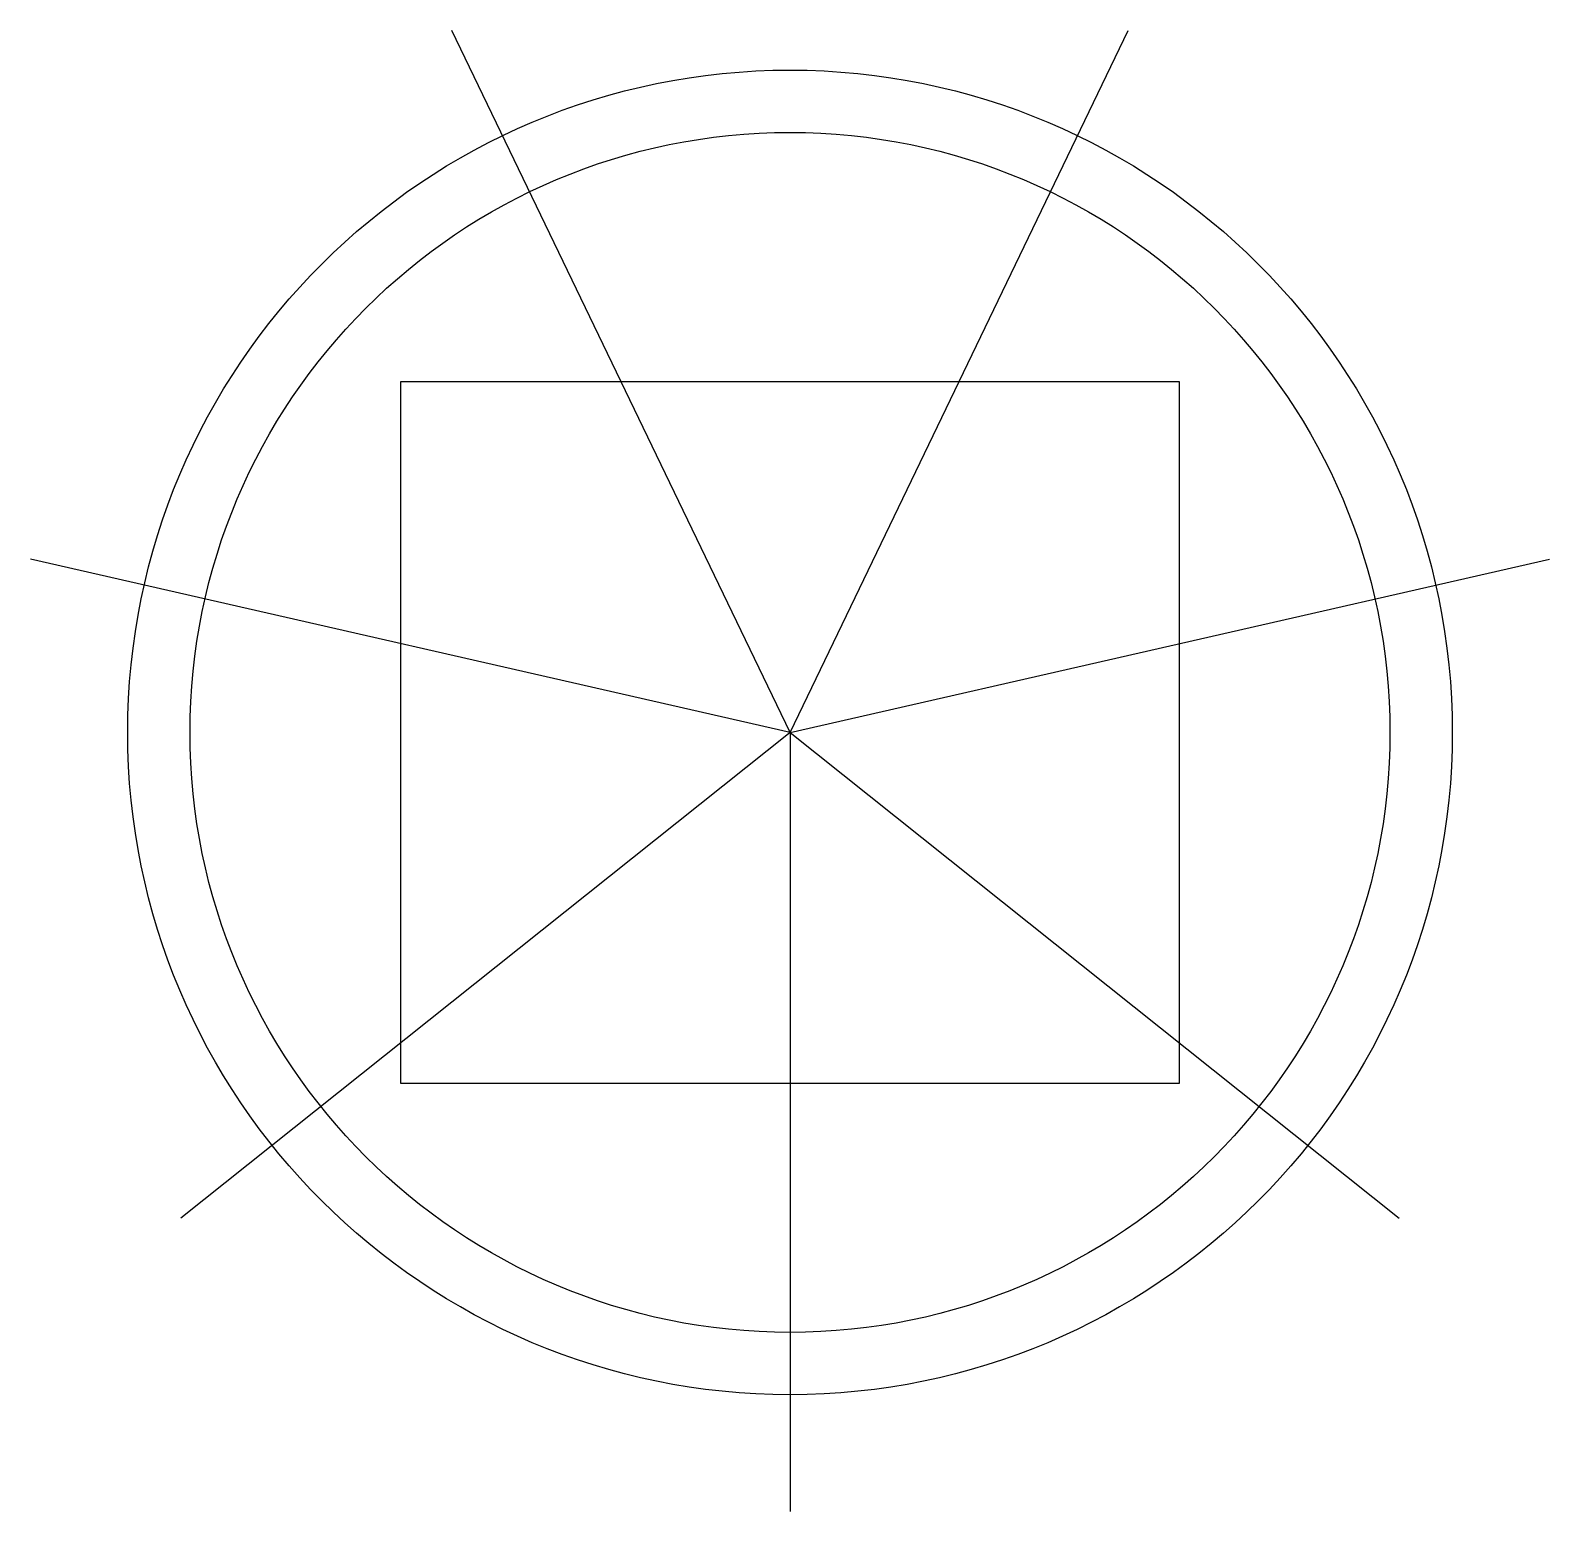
# Model space of a CAD drawing. Header units: millimetres. Extents: x -71.2 to 26.2, y -70 to 25.
import ezdxf

# ---------------------------------------------------------------- set-up
doc = ezdxf.new("R2010")
doc.units = ezdxf.units.MM
doc.layers.get('0').update_dxf_attribs({"linetype": 'CONTINUOUS'})

msp = doc.modelspace()

# ---------------------------------------------------------------- linework, layer by layer
for q in [(-44.194, 25.048), (-0.806, 25.048), (-71.246, -8.874), (26.246, -8.874), (-61.592, -51.174), (-22.5, -70), (16.592, -51.174)]:
    msp.add_line((-22.5, -20), q)
msp.add_lwpolyline([(2.5, 2.5), (-47.5, 2.5), (-47.5, -42.5), (2.5, -42.5)], close=True)
for radius in [42.5, 38.5]:
    msp.add_circle((-22.5, -20), radius)

doc.saveas('drawing.dxf')
